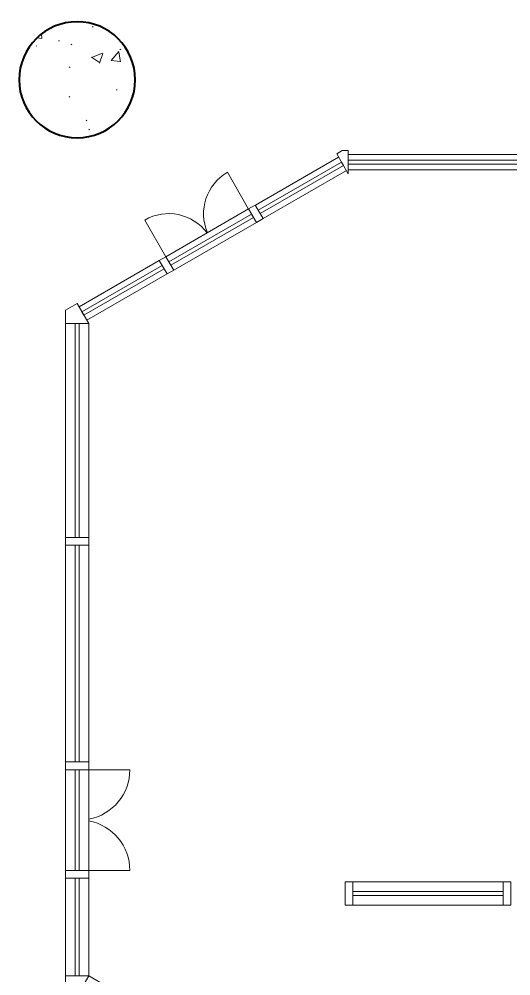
# Model space of a CAD drawing. Header units: millimetres. Extents: x -24 to 373619, y 275 to 149465.
# Drawn here: x 183421 to 186599, y 31068 to 37249 of the extents above; entities that cross this region are included whole.
import ezdxf

# ---------------------------------------------------------------- set-up
doc = ezdxf.new("R2010")
doc.units = ezdxf.units.MM
for name, color, linetype, lineweight in [('Двери', 7, 'Continuous', 18), ('Импосты витража', 7, 'Continuous', 18), ('Несущие колонны', 7, 'Continuous', 18), ('Панели витража', 7, 'Continuous', 18), ('Панель', 7, 'Continuous', 30)]:
    doc.layers.add(name, color=color, linetype=linetype, lineweight=lineweight)

# ---------------------------------------------------------------- blocks, each defined once
blk = doc.blocks.new('Бетон-Круглого сечения-Колонна - 750 мм-V3-001_Весь этаж')
at = {"layer": 'Несущие колонны', "lineweight": 9}
h = blk.add_hatch(dxfattribs=at)
h.set_pattern_fill('FP_4', color=256, style=0, pattern_type=2)
h.set_pattern_definition([(50, (-183795.95, -36857.4), (728.7365, -63.7558), [76.2, -838.2]), (355, (-183795.95, -36857.4), (-140.9716, 764.2276), [60.96, -670.56]), (100.451, (-183735.2, -36862.7), (587.77, 700.4668), [64.76, -712.36]), (46.184, (-183795.95, -36654.2), (1084.3162, -168.171), [114.3, -1257.3]), (96.636, (-183705.6, -36668.2), (949.61, 989.71), [97.14, -1068.54]), (351.184, (-183796, -36654.2), (949.6206, 989.701), [91.44, -1005.84]), (21, (-183694.35, -36705), (606.4579, -409.0606), [76.2, -838.2]), (326, (-183694.35, -36705), (247.2083, 736.753), [60.96, -670.56]), (71.451, (-183643.8, -36739.1), (853.6683, 327.6855), [64.76, -712.36]), (37.5, (-183795.95, -36857.38), (12.3547, 338.22012), [6.706, -655.726, 6.706, -674.014, -673.1]), (37.5, (-183795.95, -36857.38), (12.3547, 338.22012), [-1343.152, 6.706, -666.394]), (7.5, (-183795.95, -36857.38), (267.2789, 400.7221), [6.706, -381.406, 6.706, -640.486, -256.54]), (7.5, (-183795.95, -36857.38), (267.2789, 400.7221), [-1035.304, 6.706, -249.834]), (327.5, (-184022.52, -36857.38), (542.36333, -22.91534), [6.706, -247.294, 6.706, -1837.334]), (327.5, (-184022.52, -36857.38), (542.36333, -22.91534), [-260.706, -785.774, 6.706, -1044.854]), (317.5, (-184124.1, -36857.4), (592.517, 101.7071), [6.706, -323.494, 6.706, -1266.342]), (317.5, (-184124.1, -36857.4), (592.517, 101.7071), [-336.906, -519.582, 6.706, -740.054])])
h.paths.add_polyline_path([(0, -375), (65.1, -369.3), (128.3, -352.4), (187.5, -324.8), (241, -287.3), (287.3, -241), (324.8, -187.5), (352.4, -128.3), (369.3, -65.1), (375, 0), (369.3, 65.1), (352.4, 128.3), (324.8, 187.5), (287.3, 241), (241, 287.3), (184.7, 326.1), (128.3, 352.4), (65.1, 369.3), (0, 375), (-65.1, 369.3), (-128.3, 352.4), (-187.5, 324.8), (-241, 287.3), (-287.3, 241), (-324.8, 187.5), (-352.4, 128.3), (-369.3, 65.1), (-375, 0), (-369.3, -65.1), (-352.4, -128.3), (-324.8, -187.5), (-287.3, -241), (-241, -287.3), (-187.5, -324.8), (-128.3, -352.4), (-65.1, -369.3)], flags=0)
at = {"layer": 'Несущие колонны', "lineweight": 40}
for start, end in [(360, 180), (180, 360)]:
    blk.add_arc((0, 0), 375, start, end, dxfattribs=at)
blk = doc.blocks.new('Системная панель - ADSK_Cтеклопакет_25-1031278-001_Весь этаж')
at = {"layer": 'Панели витража'}
for p, q in [((612.1, 12.5), (-612.1, 12.5)), ((-612.1, 12.5), (-612.1, -12.5)), ((612.1, -12.5), (612.1, 12.5)), ((-612.1, -12.5), (612.1, -12.5))]:
    blk.add_line(p, q, dxfattribs=at)
blk = doc.blocks.new('Системная панель - ADSK_Cтеклопакет_25-1033405-001_Весь этаж')
at = {"layer": 'Панели витража'}
for p, q in [((299.2, 12.5), (-299.2, 12.5)), ((-299.2, 12.5), (-299.2, -12.5)), ((299.2, -12.5), (299.2, 12.5)), ((-299.2, -12.5), (299.2, -12.5))]:
    blk.add_line(p, q, dxfattribs=at)
blk = doc.blocks.new('Системная панель - ADSK_Cтеклопакет_25-1031614-001_Весь этаж')
at = {"layer": 'Панели витража'}
for p, q in [((310.8, 12.5), (-310.8, 12.5)), ((-310.8, 12.5), (-310.8, -12.5)), ((310.8, -12.5), (310.8, 12.5)), ((-310.8, -12.5), (310.8, -12.5))]:
    blk.add_line(p, q, dxfattribs=at)
blk = doc.blocks.new('Дверь-Витраж-Двойная-Витрина - Дверь-Витраж-Двойная-Витрина-1040946-001_Весь этаж')
at = {"layer": 'Двери'}
for centre, start, end in [((-308.3, 15.5), 6.45569, 90), ((308.3, 15.5), 90, 173.54431)]:
    blk.add_arc(centre, 308.3, start, end, dxfattribs=at)
at = {"layer": 'Панель', "lineweight": 18}
for p, q in [((-308.3, 50), (-308.3, 323.9)), ((308.3, 50), (308.3, 323.9))]:
    blk.add_line(p, q, dxfattribs=at)
blk = doc.blocks.new('Системная панель - ADSK_Cтеклопакет_25-1028692-001_Весь этаж')
at = {"layer": 'Панели витража'}
for p, q in [((308.3, 12.5), (-308.3, 12.5)), ((-308.3, 12.5), (-308.3, -12.5)), ((308.3, -12.5), (308.3, 12.5)), ((-308.3, -12.5), (308.3, -12.5))]:
    blk.add_line(p, q, dxfattribs=at)
blk = doc.blocks.new('Прямоугольный импост - 50х100-1031274-001_Весь этаж')
at = {"layer": 'Импосты витража'}
for p, q in [((185548.1, 36375.1), (186772.3, 36375.1)), ((186772.3, 36275.1), (185548.1, 36275.1))]:
    blk.add_line(p, q, dxfattribs=at)
blk = doc.blocks.new('Прямоугольный импост - 50х100-1033402-001_Весь этаж')
at = {"layer": 'Импосты витража'}
for p, q in [((183808.4, 35390.1), (184326.6, 35689.3)), ((184376.6, 35602.7), (183858.4, 35303.5))]:
    blk.add_line(p, q, dxfattribs=at)
blk = doc.blocks.new('Прямоугольный импост - 50х100-1031351-001_Весь этаж')
at = {"layer": 'Импосты витража'}
for p, q in [((184947.3, 36047.6), (185485.6, 36358.4)), ((185535.6, 36271.8), (184997.3, 35961))]:
    blk.add_line(p, q, dxfattribs=at)
blk = doc.blocks.new('Прямоугольный импост - 50х100-1028680-001_Весь этаж')
at = {"layer": 'Импосты витража'}
for p, q in [((184369.9, 35714.3), (184904, 36022.6)), ((184954, 35936), (184419.9, 35627.7))]:
    blk.add_line(p, q, dxfattribs=at)
blk = doc.blocks.new('Прямоугольный импост - 50х100-1028684-001_Весь этаж')
at = {"layer": 'Импосты витража'}
for p, q in [((-25, 50), (25, 50)), ((-25, -50), (-25, 50)), ((25, 50), (25, -50)), ((25, -50), (-25, -50))]:
    blk.add_line(p, q, dxfattribs=at)
blk = doc.blocks.new('Квадратный угловой импост - 150х150-1031556-001_Весь этаж')
at = {"layer": 'Импосты витража'}
for p, q in [((-20.1, 75), (54.9, -54.9)), ((-20.1, -75), (-20.1, 75)), ((54.9, -54.9), (20.1, -75)), ((20.1, -75), (-20.1, -75))]:
    blk.add_line(p, q, dxfattribs=at)
blk = doc.blocks.new('Системная панель - ADSK_Cтеклопакет_25-1033392-001_Весь этаж')
at = {"layer": 'Панели витража'}
for p, q in [((690.8, 12.5), (-690.8, 12.5)), ((-690.8, 12.5), (-690.8, -12.5)), ((690.8, -12.5), (690.8, 12.5)), ((-690.8, -12.5), (690.8, -12.5))]:
    blk.add_line(p, q, dxfattribs=at)
blk = doc.blocks.new('Системная панель - ADSK_Cтеклопакет_25-1033416-001_Весь этаж')
at = {"layer": 'Панели витража'}
for p, q in [((315.8, 12.5), (-315.8, 12.5)), ((-315.8, 12.5), (-315.8, -12.5)), ((315.8, -12.5), (315.8, 12.5)), ((-315.8, -12.5), (315.8, -12.5))]:
    blk.add_line(p, q, dxfattribs=at)
blk = doc.blocks.new('Дверь-Витраж-Двойная-Витрина - Дверь-Витраж-Двойная-Витрина-1040959-001_Весь этаж')
at = {"layer": 'Двери'}
for centre, start, end in [((-325, 15.55), 10.569199, 90), ((325, 15.55), 90, 169.430801)]:
    blk.add_arc(centre, 325, start, end, dxfattribs=at)
at = {"layer": 'Панель', "lineweight": 18}
for p, q in [((-325, 75), (-325, 340.55)), ((325, 75), (325, 340.55))]:
    blk.add_line(p, q, dxfattribs=at)
blk = doc.blocks.new('Системная панель - ADSK_Cтеклопакет_25-1033259-001_Весь этаж')
at = {"layer": 'Панели витража'}
for p, q in [((700, 12.5), (-700, 12.5)), ((-700, 12.5), (-700, -12.5)), ((700, -12.5), (700, 12.5)), ((-700, -12.5), (700, -12.5))]:
    blk.add_line(p, q, dxfattribs=at)
blk = doc.blocks.new('Прямоугольный импост - 50х150-1032873-001_Весь этаж')
at = {"layer": 'Импосты витража'}
for p, q in [((183720.9, 32450.1), (183720.9, 33850.1)), ((183870.9, 33850.1), (183870.9, 32450.1))]:
    blk.add_line(p, q, dxfattribs=at)
blk = doc.blocks.new('Прямоугольный импост - 50х150-1033411-001_Весь этаж')
at = {"layer": 'Импосты витража'}
for p, q in [((183720.9, 31068.4), (183720.9, 31700.1)), ((183870.9, 31700.1), (183870.9, 31068.4))]:
    blk.add_line(p, q, dxfattribs=at)
blk = doc.blocks.new('Прямоугольный импост - 50х150-1033398-001_Весь этаж')
at = {"layer": 'Импосты витража'}
for p, q in [((183720.9, 33900.1), (183720.9, 35281.8)), ((183870.9, 35281.8), (183870.9, 33900.1))]:
    blk.add_line(p, q, dxfattribs=at)
blk = doc.blocks.new('Системная панель - ADSK_Cтеклопакет_25-1033383-001_Весь этаж')
at = {"layer": 'Панели витража'}
for p, q in [((325, 12.5), (-325, 12.5)), ((-325, 12.5), (-325, -12.5)), ((325, -12.5), (325, 12.5)), ((-325, -12.5), (325, -12.5))]:
    blk.add_line(p, q, dxfattribs=at)
blk = doc.blocks.new('Прямоугольный импост - 50х150-1033252-001_Весь этаж')
at = {"layer": 'Импосты витража'}
for p, q in [((-25, 75), (25, 75)), ((-25, -75), (-25, 75)), ((25, 75), (25, -75)), ((25, -75), (-25, -75))]:
    blk.add_line(p, q, dxfattribs=at)
blk = doc.blocks.new('Прямоугольный импост - 50х150-1033381-001_Весь этаж')
at = {"layer": 'Импосты витража'}
for p, q in [((-25, 75), (25, 75)), ((-25, -75), (-25, 75)), ((25, 75), (25, -75)), ((25, -75), (-25, -75))]:
    blk.add_line(p, q, dxfattribs=at)
blk = doc.blocks.new('Прямоугольный импост - 50х150-1032874-001_Весь этаж')
at = {"layer": 'Импосты витража'}
for p, q in [((183720.9, 31750.1), (183720.9, 32400.1)), ((183870.9, 32400.1), (183870.9, 31750.1))]:
    blk.add_line(p, q, dxfattribs=at)
blk = doc.blocks.new('Квадратный угловой импост - 150х150-1033397-001_Весь этаж')
at = {"layer": 'Импосты витража'}
for p, q in [((43.3, 75), (-43.3, 75)), ((-43.3, 75), (-43.3, -75)), ((86.6, 0), (43.3, 75)), ((-43.3, -75), (86.6, 0))]:
    blk.add_line(p, q, dxfattribs=at)
blk = doc.blocks.new('Квадратный угловой импост - 150х150-1033417-001_Весь этаж')
at = {"layer": 'Импосты витража'}
for p, q in [((-43.3, -75), (-43.3, 75)), ((-43.3, 75), (43.3, 75)), ((43.3, 75), (86.6, 0)), ((86.6, 0), (-43.3, -75))]:
    blk.add_line(p, q, dxfattribs=at)
blk = doc.blocks.new('Прямоугольный импост - 50х150-1043221-001_Весь этаж')
at = {"layer": 'Импосты витража'}
for p, q in [((183870.9, 31068.4), (184348.7, 30792.6)), ((184273.7, 30662.7), (183795.9, 30938.5))]:
    blk.add_line(p, q, dxfattribs=at)
blk = doc.blocks.new('Системная панель - ADSK_Cтеклопакет_25-1052711-001_Весь этаж')
at = {"layer": 'Панели витража'}
for p, q in [((485.3, 12.5), (-485.3, 12.5)), ((-485.3, 12.5), (-485.3, -12.5)), ((485.3, -12.5), (485.3, 12.5)), ((-485.3, -12.5), (485.3, -12.5))]:
    blk.add_line(p, q, dxfattribs=at)
blk = doc.blocks.new('Прямоугольный импост - 50х150-1052701-001_Весь этаж')
at = {"layer": 'Импосты витража'}
for p, q in [((185578, 31675.1), (186548.6, 31675.1)), ((186548.6, 31525.1), (185578, 31525.1))]:
    blk.add_line(p, q, dxfattribs=at)
blk = doc.blocks.new('Прямоугольный импост - 50х150-1046803-001_Весь этаж')
at = {"layer": 'Импосты витража'}
for p, q in [((-50, 75), (0, 75)), ((-50, -75), (-50, 75)), ((0, 75), (0, -75)), ((0, -75), (-50, -75))]:
    blk.add_line(p, q, dxfattribs=at)
blk = doc.blocks.new('Прямоугольный импост - 50х150-1036582-001_Весь этаж')
at = {"layer": 'Импосты витража'}
for p, q in [((-25, 75), (25, 75)), ((-25, -75), (-25, 75)), ((25, 75), (25, -75)), ((25, -75), (-25, -75))]:
    blk.add_line(p, q, dxfattribs=at)

msp = doc.modelspace()

# ---------------------------------------------------------------- block references
at = {"layer": 'Двери'}
for name, p, rotation in [('Дверь-Витраж-Двойная-Витрина - Дверь-Витраж-Двойная-Витрина-1040946-001_Весь этаж', (184662, 35825.1), 29.99999999999959), ('Дверь-Витраж-Двойная-Витрина - Дверь-Витраж-Двойная-Витрина-1040959-001_Весь этаж', (183795.9, 32075.1), 270)]:
    msp.add_blockref(name, p, dxfattribs=dict(at, rotation=rotation))
at = {"layer": 'Импосты витража', "extrusion": (0, 0, -1)}
for name, p, rotation in [('Квадратный угловой импост - 150х150-1031556-001_Весь этаж', (-185528, 36325.1), 150.0000000000004), ('Прямоугольный импост - 50х100-1028684-001_Весь этаж', (-184950.6, 35991.8), 150.0000000000004), ('Прямоугольный импост - 50х100-1028684-001_Весь этаж', (-184373.3, 35658.5), 150.0000000000004), ('Прямоугольный импост - 50х150-1033252-001_Весь этаж', (-183795.9, 33875.1), 270), ('Прямоугольный импост - 50х150-1033381-001_Весь этаж', (-183795.9, 32425.1), 270), ('Прямоугольный импост - 50х150-1033381-001_Весь этаж', (-183795.9, 31725.1), 270), ('Квадратный угловой импост - 150х150-1033417-001_Весь этаж', (-183795.9, 31025.1), 270)]:
    msp.add_blockref(name, p, dxfattribs=dict(at, rotation=rotation))
at = {"layer": 'Импосты витража'}
for name in ['Прямоугольный импост - 50х100-1031351-001_Весь этаж', 'Прямоугольный импост - 50х100-1031274-001_Весь этаж', 'Прямоугольный импост - 50х100-1028680-001_Весь этаж', 'Прямоугольный импост - 50х100-1033402-001_Весь этаж', 'Прямоугольный импост - 50х150-1033398-001_Весь этаж', 'Прямоугольный импост - 50х150-1032873-001_Весь этаж', 'Прямоугольный импост - 50х150-1032874-001_Весь этаж', 'Прямоугольный импост - 50х150-1033411-001_Весь этаж', 'Прямоугольный импост - 50х150-1052701-001_Весь этаж', 'Прямоугольный импост - 50х150-1043221-001_Весь этаж']:
    msp.add_blockref(name, (0, 0), dxfattribs=at)
at = {"layer": 'Импосты витража', "rotation": 90}
msp.add_blockref('Квадратный угловой импост - 150х150-1033397-001_Весь этаж', (183795.9, 35325.1), dxfattribs=at)
at = {"layer": 'Импосты витража', "extrusion": (0, 0, -1)}
for name, p in [('Прямоугольный импост - 50х150-1046803-001_Весь этаж', (-185528, 31600.1)), ('Прямоугольный импост - 50х150-1036582-001_Весь этаж', (-186573.6, 31600.1))]:
    msp.add_blockref(name, p, dxfattribs=at)
at = {"layer": 'Несущие колонны'}
msp.add_blockref('Бетон-Круглого сечения-Колонна - 750 мм-V3-001_Весь этаж', (183795.9, 36857.4), dxfattribs=at)
at = {"layer": 'Панели витража'}
for name, p, rotation in [('Системная панель - ADSK_Cтеклопакет_25-1031614-001_Весь этаж', (185241.4, 36159.7), 29.99999999999959), ('Системная панель - ADSK_Cтеклопакет_25-1028692-001_Весь этаж', (184662, 35825.1), 29.99999999999959), ('Системная панель - ADSK_Cтеклопакет_25-1033405-001_Весь этаж', (184092.5, 35496.4), 29.99999999999959), ('Системная панель - ADSK_Cтеклопакет_25-1033392-001_Весь этаж', (183795.9, 34591), 270), ('Системная панель - ADSK_Cтеклопакет_25-1033259-001_Весь этаж', (183795.9, 33150.1), 270), ('Системная панель - ADSK_Cтеклопакет_25-1033383-001_Весь этаж', (183795.9, 32075.1), 270), ('Системная панель - ADSK_Cтеклопакет_25-1033416-001_Весь этаж', (183795.9, 31384.3), 270), ('Системная панель - ADSK_Cтеклопакет_25-1052711-001_Весь этаж', (186063.3, 31600.1), 180)]:
    msp.add_blockref(name, p, dxfattribs=dict(at, rotation=rotation))
msp.add_blockref('Системная панель - ADSK_Cтеклопакет_25-1031278-001_Весь этаж', (186160.2, 36325.1), dxfattribs=at)

doc.saveas('drawing.dxf')
